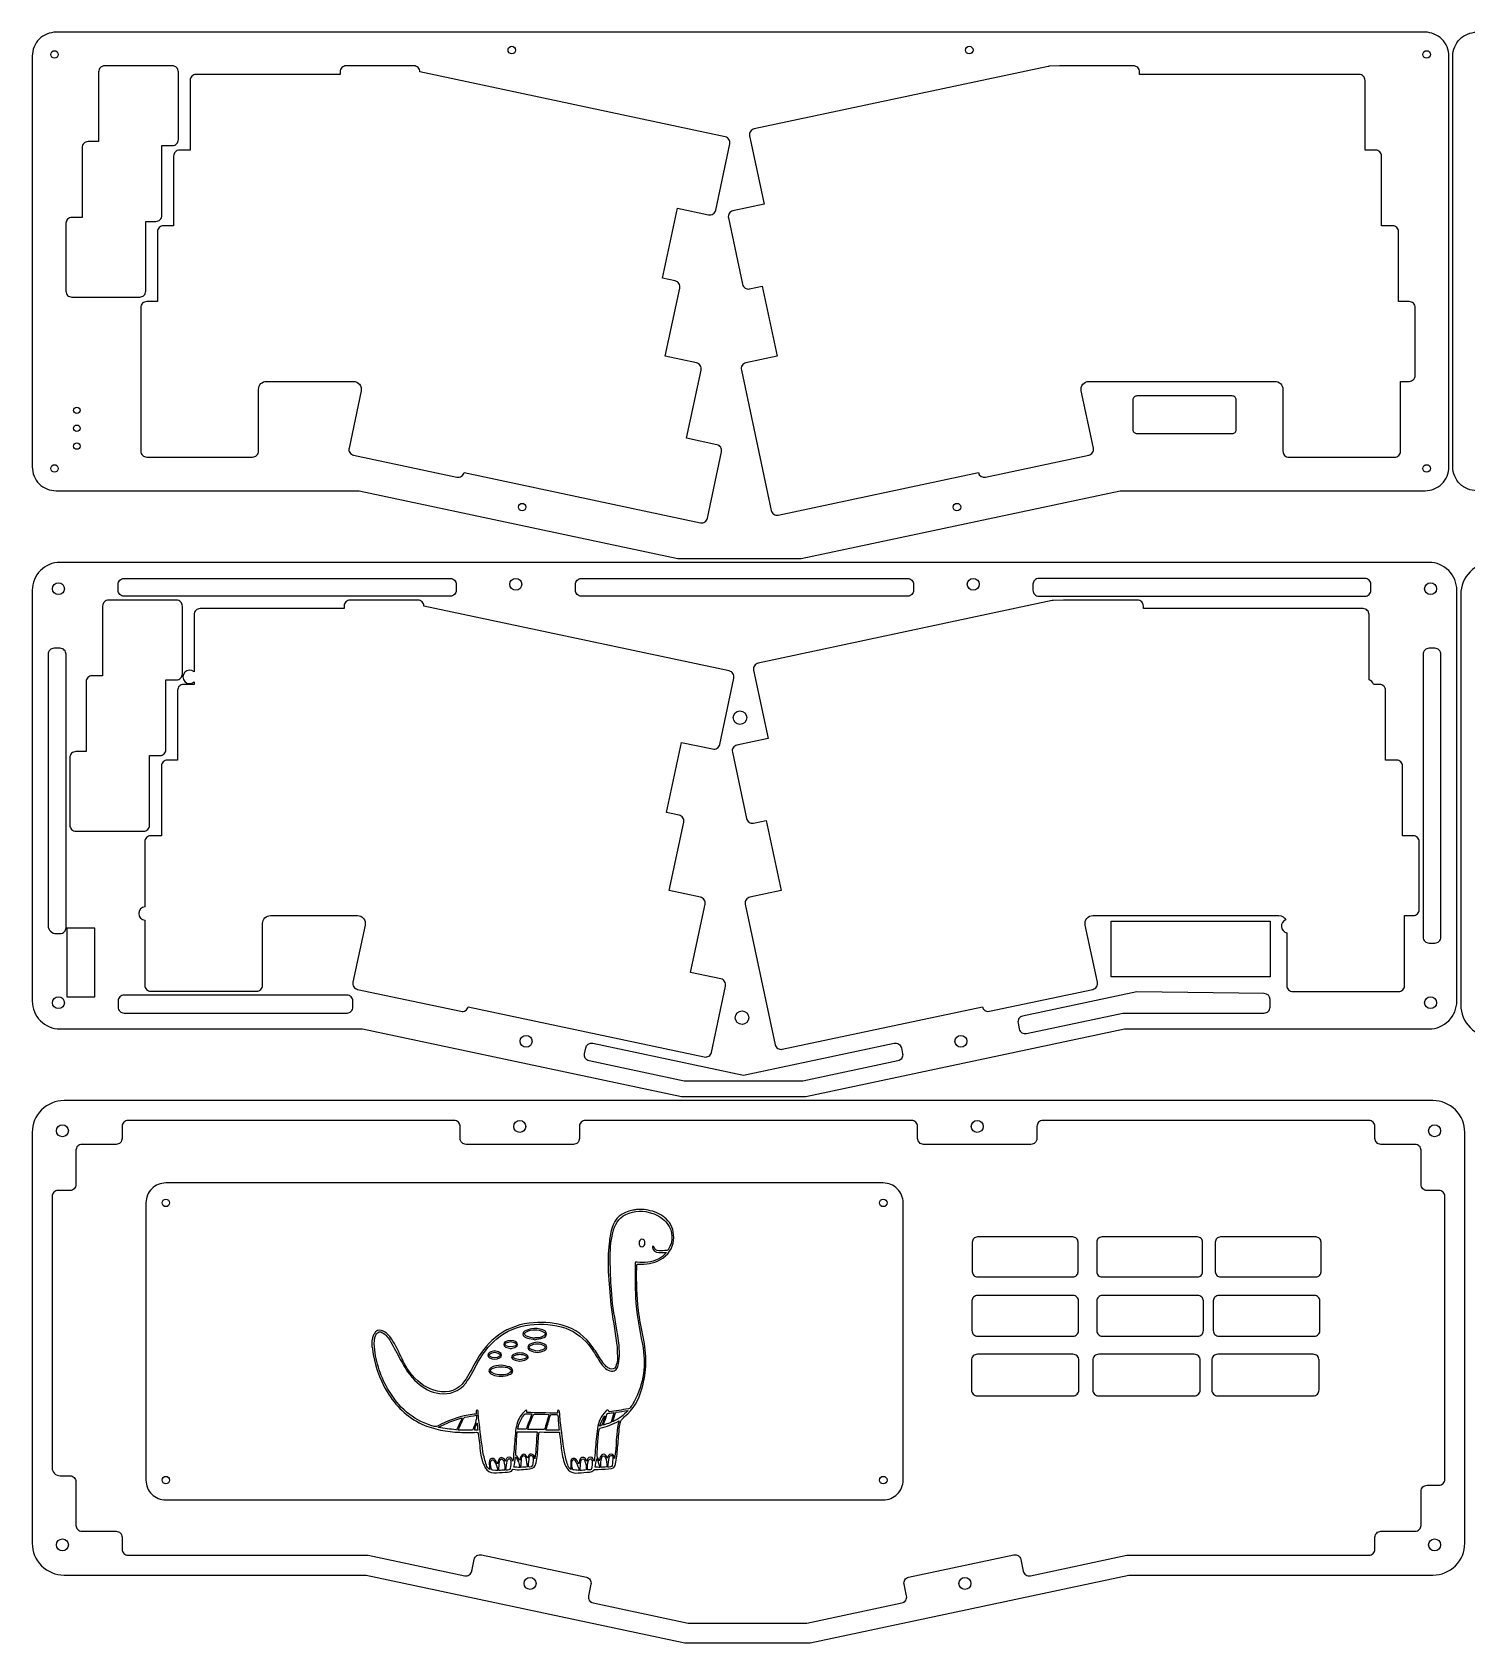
# Model space of a CAD drawing. Extents: x -1 to 854, y 166 to 576.
# Drawn here: x -1 to 359.7, y 170.5 to 575.6 of the extents above; entities that cross this region are included whole.
import ezdxf

# ---------------------------------------------------------------- set-up
doc = ezdxf.new("R2010")
doc.units = 0
doc.header["$MEASUREMENT"] = 0
doc.layers.get('0').update_dxf_attribs({"linetype": 'CONTINUOUS'})
doc.layers.add('Layer 1', color=7, linetype='CONTINUOUS')

msp = doc.modelspace()

# ---------------------------------------------------------------- linework, layer by layer
at = {"linetype": 'Continuous'}
for points in [[(5, 575.61, 0.414214), (-1, 569.61), (-1, 565.11), (-1, 470.77), (-1, 466.27, 0.414214), (5, 460.27), (9.5, 460.27), (81.19, 460.27), (161.34, 443.23), (176.87, 443.23), (192.4, 443.23), (272.55, 460.27), (344.74, 460.27), (349.24, 460.27, 0.414214), (355.24, 466.27), (355.24, 470.77), (355.24, 569.61, 0.414214), (349.24, 575.61), (182.22, 575.61), (171.52, 575.61), (9.5, 575.61)], [(31.6, 529.53), (31.6, 547.08), (34.26, 547.08, 0.414214), (35.76, 548.58), (35.76, 565.64, 0.414214), (34.26, 567.14), (17.2, 567.14, 0.414214), (15.7, 565.64), (15.7, 548.09), (13.04, 548.09, 0.414214), (11.54, 546.59), (11.54, 529.04), (8.97, 529.04, 0.414214), (7.47, 527.54), (7.47, 510.48, 0.414214), (8.97, 508.98), (26.03, 508.98, 0.414214), (27.53, 510.48), (27.53, 528.03), (30.1, 528.03, 0.414214)], [(173.27, 549.31), (96.47, 565.63), (96.47, 565.64, 0.414214), (94.97, 567.14), (77.91, 567.14, 0.414214), (76.41, 565.64), (76.41, 565), (40.22, 565, 0.414214), (38.72, 563.5), (38.72, 545.95), (36.06, 545.95, 0.414214), (34.56, 544.45), (34.56, 526.9), (31.99, 526.9, 0.414214), (30.49, 525.4), (30.49, 507.85), (27.82, 507.85, 0.414214), (26.32, 506.35), (26.32, 470.24, 0.414214), (27.82, 468.74), (54.42, 468.74, 0.414214), (55.92, 470.24), (55.92, 485.79, -0.414214), (57.92, 487.79), (79.76, 487.79, -0.476976), (81.71, 485.37), (78.66, 471, 0.414214), (79.82, 469.22), (105.81, 463.7, 0.414214), (107.59, 464.85), (107.59, 464.85), (167.01, 452.22, 0.414214), (168.79, 453.38), (172.33, 470.07, 0.414214), (171.18, 471.85), (163.55, 473.47), (167.19, 490.64, 0.414214), (166.04, 492.42), (158.2, 494.08), (161.84, 511.25, 0.414214), (160.69, 513.03), (157.5, 513.71), (161.25, 531.35), (169.1, 529.68, 0.414214), (170.88, 530.84), (174.42, 547.53, 0.414214)], [(264.69, 469.22, 0.414214), (265.85, 471), (262.8, 485.37, -0.476976), (264.75, 487.79), (311.5, 487.79, -0.414214), (313.5, 485.79), (313.5, 470.19, 0.414214), (315, 468.69), (341.6, 468.69, 0.414214), (343.1, 470.19), (343.1, 487.79), (345.27, 487.79, 0.414214), (346.77, 489.29), (346.77, 506.35, 0.414214), (345.27, 507.85), (342.59, 507.85), (342.59, 525.4, 0.414214), (341.09, 526.9), (338.33, 526.9), (338.33, 544.45, 0.414214), (336.83, 545.95), (334.16, 545.95), (334.16, 563.5, 0.414214), (332.66, 565), (277.43, 565), (277.43, 565.64, 0.414214), (275.93, 567.14), (257.4, 567.14, 0.010008), (257.34, 567.14), (254.75, 567.03, 0.042377), (254.5, 567), (180.56, 551.29, 0.414214), (179.41, 549.51), (183.06, 532.33), (175.21, 530.67, 0.414214), (174.06, 528.89), (177.6, 512.2, 0.414214), (179.38, 511.04), (182.57, 511.72), (186.32, 494.08), (178.47, 492.41, 0.414214), (177.32, 490.64), (184.83, 455.31, 0.414214), (186.6, 454.15), (236.92, 464.85, 0.413431), (238.7, 463.7)], [(6, 442.23, 0.414214), (-1, 435.23), (-1, 430.73), (-1, 336.39), (-1, 331.89, 0.414214), (6, 324.89), (10.5, 324.89), (82.09, 324.89), (162.24, 307.86), (177.87, 307.86), (193.5, 307.86), (273.65, 324.89), (345.74, 324.89), (350.24, 324.89, 0.414214), (357.24, 331.89), (357.24, 336.39), (357.24, 435.23, 0.414214), (350.24, 442.23), (183.22, 442.23), (172.52, 442.23), (10.5, 442.23)], [(105.6, 435.23, -0.414214), (104.1, 433.73), (22.1, 433.73, -0.414214), (20.6, 435.23), (20.6, 436.73, -0.414214), (22.1, 438.23), (104.1, 438.23, -0.414214), (105.6, 436.73)], [(220.64, 435.23, -0.414214), (219.14, 433.73), (137.1, 433.73, -0.414214), (135.6, 435.23), (135.6, 436.73, -0.414214), (137.1, 438.23), (219.14, 438.23, -0.414214), (220.64, 436.73)], [(335.64, 436.73, 0.414214), (334.14, 438.23), (252.14, 438.23, 0.414214), (250.64, 436.73), (250.64, 435.23, 0.414214), (252.14, 433.73), (334.14, 433.73, 0.414214), (335.64, 435.23)], [(32.6, 395.15), (32.6, 412.7), (35.26, 412.7, 0.414214), (36.76, 414.2), (36.76, 431.26, 0.414214), (35.26, 432.76), (18.2, 432.76, 0.414214), (16.7, 431.26), (16.7, 413.71), (14.04, 413.71, 0.414214), (12.54, 412.21), (12.54, 394.66), (9.97, 394.66, 0.414214), (8.47, 393.16), (8.47, 376.1, 0.414214), (9.97, 374.6), (27.03, 374.6, 0.414214), (28.53, 376.1), (28.53, 393.65), (31.1, 393.65, 0.414214)], [(4.5, 420.63, 0.414214), (3, 419.13), (3, 350.86, 0.414214), (5, 348.86), (6, 348.86, 0.414214), (7.5, 350.36), (7.5, 419.13, 0.414214), (6, 420.63)], [(351.74, 346.49, 0.414214), (353.24, 347.99), (353.24, 419.13, 0.414214), (351.74, 420.63), (350.24, 420.63, 0.414214), (348.74, 419.13), (348.74, 347.99, 0.414214), (350.24, 346.49)], [(137.88, 318.66), (138.19, 320.12, -0.414214), (139.97, 321.28), (177.87, 313.22), (215.77, 321.28, -0.414214), (217.55, 320.12), (217.86, 318.66, -0.414214), (216.71, 316.88), (192.77, 311.79), (162.97, 311.79), (139.03, 316.88, -0.414214)], [(7, 306.86, 0.414214), (-1, 298.86), (-1, 294.36), (-1, 200.02), (-1, 195.52, 0.414214), (7, 187.52), (11.5, 187.52), (82.98, 187.52), (163.13, 170.48), (178.87, 170.48), (194.61, 170.48), (274.76, 187.52), (346.74, 187.52), (351.24, 187.52, 0.414214), (359.24, 195.52), (359.24, 298.86, 0.414214), (351.24, 306.86), (184.22, 306.86), (173.52, 306.86), (11.5, 306.86)], [(11.5, 198.52), (16.97, 198.52), (20.1, 198.52, -0.414214), (21.6, 197.02), (21.6, 194.02, 0.414214), (23.1, 192.52), (83.51, 192.52), (107.75, 187.36, 0.414214), (109.53, 188.52), (110.16, 191.45, -0.414214), (111.94, 192.61), (138.35, 186.99, -0.414214), (139.5, 185.22), (138.88, 182.28, 0.414214), (140.03, 180.5), (163.97, 175.41), (193.77, 175.41), (217.71, 180.5, 0.414214), (218.86, 182.28), (218.24, 185.22, -0.414214), (219.39, 186.99), (245.8, 192.61, -0.414214), (247.58, 191.45), (248.21, 188.52, 0.414214), (249.99, 187.36), (274.23, 192.52), (335.14, 192.52, 0.414214), (336.64, 194.02), (336.64, 197.02, -0.414214), (338.14, 198.52), (346.74, 198.52, 0.414214), (348.24, 200.02), (348.24, 208.61, -0.414214), (349.74, 210.11), (352.74, 210.11, 0.414214), (354.24, 211.61), (354.24, 282.76, 0.414214), (352.74, 284.26), (349.74, 284.26, -0.414214), (348.24, 285.76), (348.24, 294.36, 0.414214), (346.74, 295.86), (338.14, 295.86, -0.414214), (336.64, 297.36), (336.64, 300.36, 0.414214), (335.14, 301.86), (253.14, 301.86, 0.414214), (251.64, 300.36), (251.64, 297.36, -0.414214), (250.14, 295.86), (223.14, 295.86, -0.414214), (221.64, 297.36), (221.64, 300.36, 0.414214), (220.14, 301.86), (138.1, 301.86, 0.414214), (136.6, 300.36), (136.6, 297.36, -0.414214), (135.1, 295.86), (108.1, 295.86, -0.414214), (106.6, 297.36), (106.6, 300.36, 0.414214), (105.1, 301.86), (23.1, 301.86, 0.414214), (21.6, 300.36), (21.6, 297.36, -0.414214), (20.1, 295.86), (11.5, 295.86, 0.414214), (10, 294.36), (10, 285.76, -0.414214), (8.5, 284.26), (5.5, 284.26, 0.414214), (4, 282.76), (4, 214.49, 0.414214), (6, 212.49), (8.5, 212.49, -0.414214), (10, 210.99), (10, 210.11), (10, 200.02, 0.414214)], [(32.6, 206.4), (213, 206.4, 0.414214), (218, 211.4), (218, 281.14, 0.414214), (213, 286.14), (32.6, 286.14, 0.414214), (27.6, 281.14), (27.6, 211.4, 0.414214)]]:
    msp.add_lwpolyline(points, format="xyb", close=True, dxfattribs=at)
for points in [[(362.24, 460.27, -0.414214), (356.24, 466.27), (356.24, 470.77), (356.24, 565.11), (356.24, 569.61, -0.414214), (362.24, 575.61)], [(519.26, 442.23), (370.74, 442.23), (366.24, 442.23, 0.414214), (358.24, 434.23), (358.24, 429.73), (358.24, 335.39), (358.24, 330.89, 0.414214), (366.24, 322.89), (370.74, 322.89), (442.22, 322.89), (522.37, 305.86), (538.11, 305.86), (553.84, 305.86), (633.99, 322.89), (705.98, 322.89), (710.48, 322.89, 0.414214), (718.48, 330.89), (718.48, 335.39), (718.48, 434.23, 0.414214), (710.48, 442.23), (556.96, 442.23)], [(27.32, 352.22), (27.32, 335.86, 0.414214), (28.82, 334.36), (55.42, 334.36, 0.414214), (56.92, 335.86), (56.92, 351.41, -0.414214), (58.92, 353.41), (80.76, 353.41, -0.476976), (82.71, 351), (79.66, 336.62, 0.414214), (80.82, 334.85), (106.81, 329.32, 0.414214), (108.59, 330.47), (108.59, 330.48), (168.01, 317.85, 0.414214), (169.79, 319), (173.33, 335.69, 0.414214), (172.18, 337.47), (164.55, 339.09), (168.19, 356.26, 0.414214), (167.04, 358.04), (159.2, 359.71), (162.84, 376.87, 0.414214), (161.69, 378.65), (158.5, 379.33), (162.25, 396.98), (170.1, 395.31, 0.414214), (171.88, 396.46), (175.42, 413.15, 0.414214), (174.27, 414.93), (97.47, 431.25), (97.47, 431.26, 0.414214), (95.97, 432.76), (78.91, 432.76, 0.414214), (77.41, 431.26), (77.41, 430.62), (41.22, 430.62, 0.414214), (39.72, 429.12), (39.72, 414.72)], [(335.16, 412.69), (335.16, 429.12, 0.414214), (333.66, 430.62), (278.43, 430.62), (278.43, 431.26, 0.414214), (276.93, 432.76), (258.4, 432.76, 0.010008), (258.34, 432.76), (255.75, 432.66, 0.042377), (255.5, 432.63), (181.56, 416.91, 0.414214), (180.41, 415.13), (184.06, 397.96), (176.21, 396.29, 0.414214), (175.06, 394.51), (178.6, 377.82, 0.414214), (180.38, 376.67), (183.57, 377.35), (187.32, 359.71), (179.47, 358.04, 0.414214), (178.32, 356.26), (185.83, 320.93, 0.414214), (187.6, 319.78), (237.92, 330.47, 0.413431), (239.7, 329.32), (265.69, 334.85, 0.414214), (266.85, 336.62), (263.8, 351, -0.476976), (265.75, 353.41), (312.5, 353.41, -0.277365), (314.26, 352.35, -0.277365)], [(39.72, 412.18), (39.72, 411.57), (37.06, 411.57, 0.414214), (35.56, 410.07), (35.56, 392.52), (32.99, 392.52, 0.414214), (31.49, 391.02), (31.49, 373.47), (28.82, 373.47, 0.414214), (27.32, 371.97), (27.32, 355.61)], [(314.5, 349.07), (314.5, 335.81, 0.414214), (316, 334.31), (342.6, 334.31, 0.414214), (344.1, 335.81), (344.1, 353.41), (346.27, 353.41, 0.414214), (347.77, 354.91), (347.77, 371.97, 0.414214), (346.27, 373.47), (343.59, 373.47), (343.59, 391.02, 0.414214), (342.09, 392.52), (339.33, 392.52), (339.33, 410.07, 0.414214), (337.83, 411.57), (336.28, 411.57)], [(79.66, 331.89, 0.414214), (78.16, 333.39), (22.1, 333.39, 0.414214), (20.6, 331.89), (20.6, 330.39, 0.414214), (22.1, 328.89), (78.16, 328.89, 0.414214), (79.66, 330.39), (79.66, 331.89)], [(310.28, 332.29, 0.410067), (308.8, 333.79), (276.78, 334.25), (248.05, 328.14, 0.414214), (246.9, 326.36), (247.21, 324.89, 0.414214), (248.99, 323.74), (273.23, 328.89), (308.78, 328.89, 0.414214), (310.28, 330.39), (310.28, 332.29)]]:
    msp.add_lwpolyline(points, format="xyb", dxfattribs=at)
for points in [[(300.78, 474.66, 0.414214), (301.78, 475.66), (301.78, 483.12, 0.414214), (300.78, 484.12), (276.78, 484.12, 0.414214), (275.78, 483.12), (275.78, 475.66, 0.414214), (276.78, 474.66)], [(260.7, 262.5, 0.414214), (262, 263.8), (262, 271.26, 0.414214), (260.7, 272.56), (236.7, 272.56, 0.414214), (235.4, 271.26), (235.4, 263.8, 0.414214), (236.7, 262.5)], [(292, 262.5, 0.414214), (293.3, 263.8), (293.3, 271.26, 0.414214), (292, 272.56), (268, 272.56, 0.414214), (266.7, 271.26), (266.7, 263.8, 0.414214), (268, 262.5)], [(321.8, 262.5, 0.414214), (323.1, 263.8), (323.1, 271.26, 0.414214), (321.8, 272.56), (297.8, 272.56, 0.414214), (296.5, 271.26), (296.5, 263.8, 0.414214), (297.8, 262.5)], [(260.7, 247.6, 0.414214), (262.1, 249), (262.1, 256.46, 0.414214), (260.7, 257.86), (236.7, 257.86, 0.414214), (235.3, 256.46), (235.3, 249, 0.414214), (236.7, 247.6)], [(292.1, 247.6, 0.414214), (293.5, 249), (293.5, 256.46, 0.414214), (292.1, 257.86), (268.1, 257.86, 0.414214), (266.7, 256.46), (266.7, 249, 0.414214), (268.1, 247.6)], [(321.4, 247.6, 0.414214), (322.8, 249), (322.8, 256.46, 0.414214), (321.4, 257.86), (297.4, 257.86, 0.414214), (296, 256.46), (296, 249, 0.414214), (297.4, 247.6)], [(260.7, 232.6, 0.414214), (262.2, 234.1), (262.2, 241.56, 0.414214), (260.7, 243.06), (236.7, 243.06, 0.414214), (235.2, 241.56), (235.2, 234.1, 0.414214), (236.7, 232.6)], [(291.2, 232.6, 0.414214), (292.7, 234.1), (292.7, 241.56, 0.414214), (291.2, 243.06), (267.2, 243.06, 0.414214), (265.7, 241.56), (265.7, 234.1, 0.414214), (267.2, 232.6)], [(321.1, 232.6, 0.414214), (322.6, 234.1), (322.6, 241.56, 0.414214), (321.1, 243.06), (297.1, 243.06, 0.414214), (295.6, 241.56), (295.6, 234.1, 0.414214), (297.1, 232.6)]]:
    msp.add_lwpolyline(points, format="xyb", close=True)
for points in [[(14.72, 334.95), (14.72, 350.26), (11.22, 350.26), (7.72, 350.26), (7.72, 334.95), (7.72, 332.95), (11.22, 332.95), (14.72, 332.95)], [(310.28, 338.02), (270.28, 338.02), (270.28, 352.02), (310.28, 352.02)]]:
    msp.add_lwpolyline(points, close=True, dxfattribs=at)
for centre, radius in [((119.6, 571.11), 0.95), ((234.64, 571.11), 0.95), ((4.6, 570.01), 0.95), ((349.64, 570.01), 0.95), ((10.22, 480.49), 0.8), ((10.22, 475.99), 0.8), ((10.22, 471.49), 0.8), ((4.6, 465.87), 0.95), ((349.64, 465.87), 0.95), ((122.2, 456.15), 0.95), ((231.54, 456.15), 0.95), ((120.6, 436.73), 1.5), ((235.64, 436.73), 1.5), ((5.6, 435.63), 1.5), ((350.64, 435.63), 1.5), ((176.97, 403.19), 1.7), ((5.6, 331.49), 1.5), ((350.64, 331.49), 1.5), ((177.49, 327.72), 1.7), ((123.2, 321.78), 1.5), ((232.54, 321.78), 1.5), ((6.6, 299.26), 1.5), ((121.6, 300.36), 1.5), ((236.64, 300.36), 1.5), ((351.64, 299.26), 1.5), ((32.6, 281.14), 0.95), ((213, 281.14), 0.95), ((32.6, 211.4), 0.95), ((213, 211.4), 0.95), ((6.6, 195.11), 1.5), ((351.64, 195.11), 1.5), ((124.2, 185.4), 1.5), ((233.54, 185.4), 1.5)]:
    msp.add_circle(centre, radius, dxfattribs=at)
for centre, start, end in [((38.59, 413.45), 48.1698, 311.8302), ((334.65, 411.07), 17.2828, 72.7146), ((27.47, 353.92), 95.1886, 264.8114), ((314.81, 350.74), 108.8655, 259.2968)]:
    msp.add_arc(centre, 1.7, start, end, dxfattribs=at)
for points, knots in [([(152.84, 279.46), (153.54, 279.32), (154.25, 279.22), (154.94, 279.03), (156.46, 278.61), (157.79, 277.86), (158.86, 276.66), (160.98, 274.27), (161.18, 269.06), (156.86, 266.8), (155.15, 265.91), (153.33, 265.59), (151.43, 265.74), (151.33, 265.74), (151.23, 265.74), (151.08, 265.75), (151.06, 265.42), (151.02, 265.09), (151.01, 264.76), (150.95, 261.22), (151.02, 257.68), (151.44, 254.17), (151.72, 251.9), (152.19, 249.66), (152.64, 247.41), (153.52, 243.04), (153.59, 238.69), (152.32, 234.38), (151.52, 231.64), (150.22, 229.17), (147.94, 227.37), (147.08, 226.68), (146.8, 225.82), (146.69, 224.87), (146.49, 223.25), (146.4, 221.62), (146.25, 220), (146.12, 218.64), (146.04, 217.27), (145.79, 215.93), (145.51, 214.44), (145.17, 214.29), (143.89, 214.2), (142.75, 214.13), (141.62, 214.12), (140.48, 214.07), (140.38, 214.07), (140.26, 214.02), (140.21, 213.94), (139.94, 213.57), (139.55, 213.47), (139.14, 213.44), (138.19, 213.34), (137.24, 213.25), (136.28, 213.19), (134.6, 213.08), (133.68, 213.68), (132.97, 215.35), (132.42, 216.64), (132.21, 218.02), (132.05, 219.4), (131.88, 220.75), (131.73, 222.1), (131.56, 223.49), (131.15, 223.49), (130.77, 223.49), (130.4, 223.49), (129.2, 223.49), (128, 223.48), (126.81, 223.51), (126.47, 223.52), (126.38, 223.41), (126.36, 223.08), (126.27, 221.3), (126.17, 219.51), (126.03, 217.73), (125.97, 217.06), (125.84, 216.4), (125.7, 215.74), (125.46, 214.66), (125.16, 214.37), (124.09, 214.25), (122.71, 214.1), (121.32, 213.84), (119.89, 214.17), (119.49, 213.3), (118.65, 213.44), (117.92, 213.37), (116.97, 213.28), (116.01, 213.27), (115.06, 213.26), (114.1, 213.24), (113.42, 213.72), (112.93, 214.53), (112.25, 215.66), (111.94, 216.91), (111.76, 218.19), (111.53, 219.83), (111.34, 221.48), (111.16, 223.13), (111.13, 223.46), (110.93, 223.42), (110.72, 223.42), (109.33, 223.41), (107.93, 223.37), (106.54, 223.43), (103.24, 223.57), (100.02, 224.08), (97, 225.5), (93.21, 227.27), (90.39, 230.08), (88.24, 233.62), (86.22, 236.94), (85.1, 240.57), (84.53, 244.39), (84.49, 244.61), (84.46, 244.83), (84.43, 245.04), (84.43, 245.5), (84.43, 245.95), (84.43, 246.4), (84.48, 246.66), (84.52, 246.92), (84.6, 247.17), (84.7, 247.5), (84.8, 247.85), (84.96, 248.15), (85.41, 249), (86.16, 249.28), (87.06, 248.95), (87.83, 248.68), (88.4, 248.14), (88.9, 247.51), (90.08, 246.01), (90.87, 244.28), (91.69, 242.56), (92.49, 240.87), (93.31, 239.19), (94.57, 237.77), (96.31, 235.83), (98.32, 234.29), (100.93, 233.77), (103.71, 233.22), (106.1, 233.97), (107.74, 236.37), (108.73, 237.81), (109.52, 239.37), (110.38, 240.89), (111.72, 243.25), (113.24, 245.48), (115.38, 247.21), (117.9, 249.26), (120.78, 250.46), (124, 250.88), (126.79, 251.25), (129.56, 251.08), (132.29, 250.36), (135.61, 249.48), (138.14, 247.49), (140.07, 244.69), (140.81, 243.62), (141.48, 242.49), (142.21, 241.4), (142.55, 240.89), (142.93, 240.4), (143.36, 239.95), (143.59, 239.71), (143.93, 239.54), (144.25, 239.42), (144.89, 239.16), (145.45, 239.35), (145.72, 239.99), (145.94, 240.49), (146.14, 241.06), (146.14, 241.6), (146.14, 243.03), (146.13, 244.48), (145.94, 245.89), (145.52, 249.11), (144.9, 252.31), (144.52, 255.53), (144.18, 258.29), (144.04, 261.08), (143.86, 263.86), (143.71, 266.23), (143.81, 268.59), (144.07, 270.95), (144.21, 272.2), (144.41, 273.46), (144.74, 274.67), (145.45, 277.35), (147.32, 278.8), (150, 279.28), (150.33, 279.35), (150.65, 279.4), (150.98, 279.46), (151.6, 279.46), (152.22, 279.46), (152.84, 279.46)], [0, 0, 0, 0, 1, 1, 1, 2, 2, 2, 3, 3, 3, 4, 4, 4, 5, 5, 5, 6, 6, 6, 7, 7, 7, 8, 8, 8, 9, 9, 9, 10, 10, 10, 11, 11, 11, 12, 12, 12, 13, 13, 13, 14, 14, 14, 15, 15, 15, 16, 16, 16, 17, 17, 17, 18, 18, 18, 19, 19, 19, 20, 20, 20, 21, 21, 21, 22, 22, 22, 23, 23, 23, 24, 24, 24, 25, 25, 25, 26, 26, 26, 27, 27, 27, 28, 28, 28, 29, 29, 29, 30, 30, 30, 31, 31, 31, 32, 32, 32, 33, 33, 33, 34, 34, 34, 35, 35, 35, 36, 36, 36, 37, 37, 37, 38, 38, 38, 39, 39, 39, 40, 40, 40, 41, 41, 41, 42, 42, 42, 43, 43, 43, 44, 44, 44, 45, 45, 45, 46, 46, 46, 47, 47, 47, 48, 48, 48, 49, 49, 49, 50, 50, 50, 51, 51, 51, 52, 52, 52, 53, 53, 53, 54, 54, 54, 55, 55, 55, 56, 56, 56, 57, 57, 57, 58, 58, 58, 59, 59, 59, 60, 60, 60, 61, 61, 61, 62, 62, 62, 63, 63, 63, 64, 64, 64, 65, 65, 65, 66, 66, 66, 66]), ([(158.49, 268.68), (157.79, 268.68), (157.18, 268.67), (156.56, 268.68), (155.77, 268.69), (155.1, 269.19), (154.97, 269.87), (154.95, 269.99), (155.03, 270.13), (155.07, 270.27), (155.17, 270.18), (155.32, 270.1), (155.36, 269.99), (155.59, 269.39), (155.94, 269.11), (156.59, 269.1), (157.25, 269.1), (157.92, 269.11), (158.58, 269.14), (158.71, 269.15), (158.88, 269.24), (158.94, 269.34), (160.16, 271.35), (160.25, 274.03), (158.7, 275.95), (157.73, 277.15), (156.47, 277.97), (155.02, 278.48), (152.76, 279.29), (150.49, 279.31), (148.3, 278.23), (146.4, 277.29), (145.46, 275.61), (144.98, 273.63), (144.43, 271.36), (144.34, 269.03), (144.35, 266.71), (144.36, 264.23), (144.49, 261.76), (144.63, 259.28), (144.81, 256.19), (145.32, 253.13), (145.86, 250.09), (146.29, 247.62), (146.74, 245.15), (146.66, 242.63), (146.63, 241.75), (146.51, 240.86), (146.25, 240.02), (145.87, 238.78), (144.99, 238.48), (143.83, 239.06), (142.89, 239.52), (142.29, 240.31), (141.74, 241.16), (141, 242.33), (140.31, 243.55), (139.49, 244.68), (137.86, 246.92), (135.82, 248.68), (133.15, 249.58), (130.21, 250.58), (127.19, 250.86), (124.11, 250.47), (121.02, 250.08), (118.25, 248.95), (115.84, 246.96), (113.66, 245.15), (112.04, 242.9), (110.72, 240.42), (109.88, 238.84), (109.12, 237.22), (108, 235.81), (106.29, 233.67), (104.05, 232.85), (101.38, 233.19), (99.21, 233.47), (97.4, 234.51), (95.78, 235.94), (93.94, 237.56), (92.7, 239.61), (91.56, 241.75), (90.76, 243.25), (89.97, 244.76), (89.13, 246.24), (88.62, 247.11), (88, 247.93), (87.12, 248.48), (86.46, 248.9), (85.91, 248.76), (85.52, 248.08), (85.38, 247.82), (85.27, 247.54), (85.19, 247.26), (84.9, 246.24), (84.98, 245.19), (85.12, 244.16), (85.64, 240.2), (86.97, 236.53), (89.14, 233.16), (91.77, 229.06), (95.33, 226.18), (100.09, 224.9), (100.33, 224.83), (100.66, 224.88), (100.88, 224.99), (103.35, 226.24), (105.89, 227.27), (108.64, 227.74), (109.3, 227.86), (109.97, 227.93), (110.63, 228.02), (110.63, 228.29), (110.61, 228.52), (110.63, 228.76), (110.64, 228.85), (110.72, 229.01), (110.77, 229.01), (110.87, 229.01), (111.01, 228.96), (111.07, 228.88), (111.13, 228.8), (111.13, 228.66), (111.14, 228.55), (111.19, 227.84), (111.22, 227.12), (111.31, 226.41), (111.64, 223.78), (111.95, 221.14), (112.35, 218.52), (112.52, 217.39), (112.88, 216.29), (113.2, 215.19), (113.33, 214.74), (113.6, 214.34), (114.1, 214.08), (114.05, 214.3), (114, 214.46), (113.99, 214.62), (113.97, 215.15), (113.89, 215.7), (113.97, 216.21), (114.09, 216.93), (114.8, 217.11), (115.3, 216.58), (115.5, 216.39), (115.63, 216.13), (115.78, 215.89), (115.86, 215.77), (115.91, 215.64), (115.99, 215.5), (116.1, 215.9), (116.15, 216.28), (116.32, 216.59), (116.45, 216.81), (116.75, 217.08), (116.97, 217.08), (117.22, 217.09), (117.5, 216.84), (117.72, 216.65), (117.85, 216.55), (117.89, 216.34), (117.98, 216.14), (118.21, 216.6), (118.29, 217.16), (118.93, 217.16), (119.59, 217.16), (119.64, 216.58), (119.83, 216.13), (119.95, 216.94), (120.05, 217.72), (120.12, 218.5), (120.27, 220.28), (120.35, 222.06), (120.56, 223.83), (120.73, 225.28), (121.17, 226.66), (122.05, 227.86), (122.33, 228.24), (122.67, 228.58), (123.01, 228.92), (123.08, 228.99), (123.28, 228.94), (123.41, 228.94), (123.41, 228.82), (123.41, 228.69), (123.4, 228.57), (123.39, 228.52), (123.35, 228.48), (123.3, 228.4), (125.93, 228.34), (128.51, 228.28), (131.12, 228.22), (131.11, 228.43), (131.07, 228.59), (131.09, 228.74), (131.11, 228.84), (131.19, 228.94), (131.24, 229.04), (131.35, 228.97), (131.47, 228.91), (131.54, 228.82), (131.6, 228.76), (131.59, 228.64), (131.6, 228.54), (131.66, 227.78), (131.68, 227.02), (131.78, 226.27), (132.11, 223.66), (132.42, 221.06), (132.82, 218.46), (132.99, 217.36), (133.34, 216.29), (133.65, 215.21), (133.78, 214.76), (134.05, 214.35), (134.55, 214.06), (134.51, 214.27), (134.46, 214.42), (134.46, 214.56), (134.44, 215.12), (134.35, 215.69), (134.44, 216.23), (134.54, 216.92), (135.25, 217.1), (135.75, 216.6), (135.92, 216.43), (136.05, 216.2), (136.18, 215.99), (136.28, 215.84), (136.35, 215.68), (136.45, 215.48), (136.55, 215.86), (136.61, 216.19), (136.72, 216.5), (136.84, 216.83), (137.06, 217.1), (137.45, 217.11), (137.83, 217.13), (138.07, 216.9), (138.23, 216.57), (138.3, 216.44), (138.36, 216.31), (138.44, 216.13), (138.65, 216.6), (138.74, 217.16), (139.39, 217.16), (140.02, 217.15), (140.1, 216.61), (140.3, 216.17), (140.43, 217.12), (140.5, 218.06), (140.59, 219), (140.75, 220.79), (140.86, 222.58), (141.12, 224.36), (141.36, 226.01), (142.01, 227.52), (143.24, 228.72), (143.7, 229.16), (143.8, 229.15), (144.07, 228.55), (145.68, 228.8), (147.3, 229.05), (148.92, 229.32), (149.09, 229.35), (149.29, 229.48), (149.39, 229.62), (149.74, 230.11), (150.09, 230.61), (150.38, 231.14), (152.88, 235.69), (153.42, 240.56), (152.45, 245.58), (151.69, 249.51), (150.84, 253.41), (150.71, 257.42), (150.62, 260.21), (150.61, 262.99), (150.58, 265.78), (150.57, 266.24), (150.66, 266.26), (151.12, 266.22), (152.93, 266.06), (154.72, 266.17), (156.4, 266.96), (157.21, 267.34), (157.9, 267.88), (158.49, 268.68)], [0, 0, 0, 0, 1, 1, 1, 2, 2, 2, 3, 3, 3, 4, 4, 4, 5, 5, 5, 6, 6, 6, 7, 7, 7, 8, 8, 8, 9, 9, 9, 10, 10, 10, 11, 11, 11, 12, 12, 12, 13, 13, 13, 14, 14, 14, 15, 15, 15, 16, 16, 16, 17, 17, 17, 18, 18, 18, 19, 19, 19, 20, 20, 20, 21, 21, 21, 22, 22, 22, 23, 23, 23, 24, 24, 24, 25, 25, 25, 26, 26, 26, 27, 27, 27, 28, 28, 28, 29, 29, 29, 30, 30, 30, 31, 31, 31, 32, 32, 32, 33, 33, 33, 34, 34, 34, 35, 35, 35, 36, 36, 36, 37, 37, 37, 38, 38, 38, 39, 39, 39, 40, 40, 40, 41, 41, 41, 42, 42, 42, 43, 43, 43, 44, 44, 44, 45, 45, 45, 46, 46, 46, 47, 47, 47, 48, 48, 48, 49, 49, 49, 50, 50, 50, 51, 51, 51, 52, 52, 52, 53, 53, 53, 54, 54, 54, 55, 55, 55, 56, 56, 56, 57, 57, 57, 58, 58, 58, 59, 59, 59, 60, 60, 60, 61, 61, 61, 62, 62, 62, 63, 63, 63, 64, 64, 64, 65, 65, 65, 66, 66, 66, 67, 67, 67, 68, 68, 68, 69, 69, 69, 70, 70, 70, 71, 71, 71, 72, 72, 72, 73, 73, 73, 74, 74, 74, 75, 75, 75, 76, 76, 76, 77, 77, 77, 78, 78, 78, 79, 79, 79, 80, 80, 80, 81, 81, 81, 82, 82, 82, 83, 83, 83, 84, 84, 84, 85, 85, 85, 86, 86, 86, 87, 87, 87, 88, 88, 88, 89, 89, 89, 90, 90, 90, 91, 91, 91, 92, 92, 92, 93, 93, 93, 94, 94, 94, 95, 95, 95, 96, 96, 96, 96]), ([(153.09, 271.06), (153.1, 270.54), (152.76, 270.09), (152.36, 270.08), (151.96, 270.07), (151.61, 270.5), (151.59, 271.03), (151.58, 271.53), (151.93, 272), (152.33, 272.02), (152.72, 272.03), (153.08, 271.58), (153.09, 271.06)], [0, 0, 0, 0, 1, 1, 1, 2, 2, 2, 3, 3, 3, 4, 4, 4, 4]), ([(125.43, 246.72), (124.76, 246.85), (124.13, 246.95), (123.52, 247.09), (123.27, 247.16), (123.03, 247.3), (122.81, 247.45), (122.24, 247.87), (122.22, 248.52), (122.83, 248.87), (123.36, 249.16), (123.97, 249.35), (124.56, 249.46), (125.51, 249.63), (126.47, 249.54), (127.38, 249.19), (127.86, 249), (128.37, 248.76), (128.36, 248.16), (128.36, 247.56), (127.86, 247.29), (127.37, 247.15), (126.73, 246.96), (126.06, 246.86), (125.43, 246.72)], [0, 0, 0, 0, 1, 1, 1, 2, 2, 2, 3, 3, 3, 4, 4, 4, 5, 5, 5, 6, 6, 6, 7, 7, 7, 8, 8, 8, 8]), ([(125.33, 247.04), (125.34, 247.07), (125.35, 247.11), (125.36, 247.15), (126.1, 247.14), (126.83, 247.22), (127.49, 247.59), (127.71, 247.71), (127.97, 247.97), (127.99, 248.18), (128, 248.36), (127.72, 248.64), (127.5, 248.74), (126.1, 249.36), (124.67, 249.37), (123.26, 248.73), (123.05, 248.64), (122.76, 248.35), (122.78, 248.18), (122.8, 247.96), (123.06, 247.67), (123.28, 247.59), (123.95, 247.36), (124.65, 247.21), (125.33, 247.04)], [0, 0, 0, 0, 1, 1, 1, 2, 2, 2, 3, 3, 3, 4, 4, 4, 5, 5, 5, 6, 6, 6, 7, 7, 7, 8, 8, 8, 8]), ([(115.29, 243.93), (115.73, 243.79), (116.16, 243.73), (116.52, 243.54), (117.2, 243.19), (117.2, 242.49), (116.53, 242.14), (115.7, 241.71), (114.84, 241.71), (114.02, 242.15), (113.38, 242.49), (113.36, 243.16), (113.99, 243.5), (114.38, 243.72), (114.85, 243.79), (115.29, 243.93)], [0, 0, 0, 0, 1, 1, 1, 2, 2, 2, 3, 3, 3, 4, 4, 4, 5, 5, 5, 5]), ([(115.27, 243.58), (114.88, 243.45), (114.48, 243.36), (114.13, 243.18), (113.79, 243), (113.82, 242.71), (114.14, 242.49), (114.69, 242.09), (115.87, 242.08), (116.42, 242.48), (116.75, 242.72), (116.77, 243.02), (116.41, 243.2), (116.07, 243.37), (115.68, 243.45), (115.27, 243.58)], [0, 0, 0, 0, 1, 1, 1, 2, 2, 2, 3, 3, 3, 4, 4, 4, 5, 5, 5, 5]), ([(119.33, 244.45), (118.87, 244.6), (118.42, 244.67), (118.03, 244.88), (117.41, 245.2), (117.43, 245.85), (118.01, 246.22), (118.7, 246.67), (120, 246.65), (120.67, 246.19), (121.2, 245.83), (121.21, 245.2), (120.64, 244.9), (120.24, 244.69), (119.78, 244.6), (119.33, 244.45)], [0, 0, 0, 0, 1, 1, 1, 2, 2, 2, 3, 3, 3, 4, 4, 4, 5, 5, 5, 5]), ([(119.33, 246.28), (118.93, 246.15), (118.53, 246.07), (118.17, 245.89), (117.83, 245.72), (117.84, 245.43), (118.16, 245.2), (118.7, 244.79), (119.95, 244.79), (120.49, 245.2), (120.79, 245.44), (120.81, 245.72), (120.46, 245.9), (120.12, 246.07), (119.73, 246.15), (119.33, 246.28)], [0, 0, 0, 0, 1, 1, 1, 2, 2, 2, 3, 3, 3, 4, 4, 4, 5, 5, 5, 5]), ([(121.64, 241.29), (121.07, 241.43), (120.53, 241.52), (120.03, 241.72), (119.81, 241.82), (119.56, 242.15), (119.56, 242.37), (119.55, 242.59), (119.8, 242.92), (120.03, 243.02), (121.09, 243.52), (122.18, 243.52), (123.24, 243.01), (123.46, 242.91), (123.7, 242.59), (123.71, 242.36), (123.72, 242.15), (123.46, 241.83), (123.24, 241.74), (122.73, 241.53), (122.18, 241.43), (121.64, 241.29)], [0, 0, 0, 0, 1, 1, 1, 2, 2, 2, 3, 3, 3, 4, 4, 4, 5, 5, 5, 6, 6, 6, 7, 7, 7, 7]), ([(121.63, 241.63), (122.13, 241.77), (122.64, 241.87), (123.11, 242.06), (123.5, 242.22), (123.5, 242.5), (123.12, 242.69), (122.14, 243.17), (121.14, 243.16), (120.15, 242.71), (119.75, 242.53), (119.74, 242.22), (120.15, 242.05), (120.61, 241.86), (121.11, 241.77), (121.63, 241.63)], [0, 0, 0, 0, 1, 1, 1, 2, 2, 2, 3, 3, 3, 4, 4, 4, 5, 5, 5, 5]), ([(126, 243.46), (125.37, 243.65), (124.75, 243.75), (124.21, 244.01), (123.45, 244.39), (123.44, 245.19), (124.19, 245.59), (125.39, 246.22), (126.63, 246.23), (127.83, 245.58), (128.55, 245.19), (128.55, 244.39), (127.81, 244.02), (127.26, 243.75), (126.62, 243.64), (126, 243.46)], [0, 0, 0, 0, 1, 1, 1, 2, 2, 2, 3, 3, 3, 4, 4, 4, 5, 5, 5, 5]), ([(126.01, 243.8), (126.58, 243.98), (127.16, 244.11), (127.67, 244.36), (128.14, 244.58), (128.11, 244.98), (127.68, 245.27), (126.89, 245.82), (125.15, 245.82), (124.34, 245.28), (123.88, 244.97), (123.86, 244.58), (124.35, 244.34), (124.85, 244.1), (125.42, 243.99), (126.01, 243.8)], [0, 0, 0, 0, 1, 1, 1, 2, 2, 2, 3, 3, 3, 4, 4, 4, 5, 5, 5, 5]), ([(116.9, 240.35), (117.6, 240.19), (118.3, 240.07), (118.98, 239.86), (119.41, 239.72), (119.82, 239.43), (119.83, 238.91), (119.83, 238.38), (119.42, 238.1), (118.97, 237.93), (117.56, 237.39), (116.14, 237.39), (114.73, 237.93), (114.59, 237.98), (114.45, 238.06), (114.32, 238.14), (113.7, 238.58), (113.7, 239.23), (114.33, 239.65), (115.1, 240.17), (115.99, 240.24), (116.9, 240.35)], [0, 0, 0, 0, 1, 1, 1, 2, 2, 2, 3, 3, 3, 4, 4, 4, 5, 5, 5, 6, 6, 6, 7, 7, 7, 7]), ([(116.85, 239.91), (116.08, 239.92), (115.33, 239.83), (114.65, 239.44), (114.04, 239.1), (114.03, 238.64), (114.67, 238.37), (115.21, 238.13), (115.81, 237.98), (116.4, 237.91), (117.3, 237.81), (118.21, 237.9), (119.02, 238.35), (119.65, 238.7), (119.64, 239.11), (119.01, 239.46), (118.34, 239.83), (117.6, 239.92), (116.85, 239.91)], [0, 0, 0, 0, 1, 1, 1, 2, 2, 2, 3, 3, 3, 4, 4, 4, 5, 5, 5, 6, 6, 6, 6]), ([(107.07, 227.05), (104.99, 226.48), (103.03, 225.72), (101.16, 224.72), (101.19, 224.66), (101.2, 224.64), (101.2, 224.63), (102.65, 224.43), (104.09, 224.22), (105.54, 224.03), (105.62, 224.02), (105.76, 224.13), (105.8, 224.22), (106.22, 225.14), (106.63, 226.06), (107.07, 227.05)], [0, 0, 0, 0, 1, 1, 1, 2, 2, 2, 3, 3, 3, 4, 4, 4, 5, 5, 5, 5]), ([(110.81, 227.72), (109.69, 227.54), (108.73, 227.38), (107.76, 227.2), (107.64, 227.18), (107.51, 227.04), (107.45, 226.92), (107.09, 226.19), (106.75, 225.45), (106.41, 224.71), (106.31, 224.49), (106.23, 224.26), (106.1, 223.93), (107.3, 223.93), (108.41, 223.92), (109.52, 223.94), (109.65, 223.95), (109.84, 224.1), (109.89, 224.23), (110.15, 224.94), (110.39, 225.66), (110.59, 226.39), (110.7, 226.77), (110.72, 227.18), (110.81, 227.72)], [0, 0, 0, 0, 1, 1, 1, 2, 2, 2, 3, 3, 3, 4, 4, 4, 5, 5, 5, 6, 6, 6, 7, 7, 7, 8, 8, 8, 8]), ([(123.21, 224.19), (123.68, 225.45), (124.14, 226.72), (124.63, 228.05), (124.05, 228.05), (123.52, 228.06), (122.99, 228.04), (122.89, 228.04), (122.78, 227.92), (122.7, 227.83), (122.01, 227.01), (121.58, 226.06), (121.29, 225.04), (121.22, 224.78), (121.16, 224.51), (121.09, 224.19), (121.83, 224.19), (122.5, 224.19), (123.21, 224.19)], [0, 0, 0, 0, 1, 1, 1, 2, 2, 2, 3, 3, 3, 4, 4, 4, 5, 5, 5, 6, 6, 6, 6]), ([(128.92, 227.87), (128.85, 227.9), (128.82, 227.93), (128.78, 227.93), (127.63, 227.96), (126.47, 228), (125.32, 228.01), (125.19, 228.01), (125, 227.85), (124.94, 227.72), (124.61, 226.92), (124.3, 226.1), (124, 225.29), (123.86, 224.93), (123.75, 224.56), (123.59, 224.09), (125.06, 224.09), (126.43, 224.09), (127.84, 224.09), (128.19, 225.32), (128.56, 226.59), (128.92, 227.87)], [0, 0, 0, 0, 1, 1, 1, 2, 2, 2, 3, 3, 3, 4, 4, 4, 5, 5, 5, 6, 6, 6, 7, 7, 7, 7]), ([(131.48, 224), (131.38, 225.2), (131.27, 226.38), (131.18, 227.55), (131.17, 227.79), (131.09, 227.9), (130.83, 227.89), (130.44, 227.87), (130.04, 227.89), (129.65, 227.9), (129.43, 227.91), (129.3, 227.86), (129.23, 227.61), (128.92, 226.48), (128.58, 225.35), (128.25, 224.22), (128.24, 224.16), (128.25, 224.09), (128.25, 224), (129.33, 224), (130.38, 224), (131.48, 224)], [0, 0, 0, 0, 1, 1, 1, 2, 2, 2, 3, 3, 3, 4, 4, 4, 5, 5, 5, 6, 6, 6, 7, 7, 7, 7]), ([(141.69, 225.09), (141.74, 225.05), (141.79, 225.01), (141.84, 224.97), (141.99, 225.07), (142.22, 225.13), (142.27, 225.26), (142.52, 225.98), (142.73, 226.72), (142.95, 227.45), (142.91, 227.47), (142.86, 227.49), (142.82, 227.51), (142.44, 226.71), (142.07, 225.9), (141.69, 225.09)], [0, 0, 0, 0, 1, 1, 1, 2, 2, 2, 3, 3, 3, 4, 4, 4, 5, 5, 5, 5]), ([(145.28, 228.39), (144.78, 228.33), (144.36, 228.25), (143.94, 228.24), (143.68, 228.22), (143.55, 228.13), (143.47, 227.88), (143.24, 227.11), (143, 226.35), (142.76, 225.58), (142.73, 225.48), (142.72, 225.38), (142.69, 225.22), (143.27, 225.43), (143.79, 225.61), (144.3, 225.8), (144.41, 225.84), (144.54, 225.93), (144.57, 226.03), (144.81, 226.79), (145.03, 227.55), (145.28, 228.39)], [0, 0, 0, 0, 1, 1, 1, 2, 2, 2, 3, 3, 3, 4, 4, 4, 5, 5, 5, 6, 6, 6, 7, 7, 7, 7]), ([(148.83, 228.91), (147.76, 228.75), (146.8, 228.61), (145.85, 228.46), (145.79, 228.45), (145.7, 228.41), (145.68, 228.36), (145.45, 227.65), (145.23, 226.93), (144.97, 226.1), (146.5, 226.81), (147.73, 227.68), (148.83, 228.91)], [0, 0, 0, 0, 1, 1, 1, 2, 2, 2, 3, 3, 3, 4, 4, 4, 4]), ([(110.21, 224), (110.5, 224), (110.76, 224), (111.04, 224), (110.98, 224.61), (110.92, 225.18), (110.87, 225.74), (110.84, 225.75), (110.81, 225.75), (110.78, 225.75), (110.59, 225.18), (110.4, 224.6), (110.21, 224)], [0, 0, 0, 0, 1, 1, 1, 2, 2, 2, 3, 3, 3, 4, 4, 4, 4]), ([(125.98, 223.57), (124.28, 223.57), (122.63, 223.57), (120.98, 223.57), (120.94, 223.34), (120.89, 223.1), (120.88, 222.87), (120.78, 221.31), (120.71, 219.75), (120.61, 218.19), (120.58, 217.84), (120.6, 217.59), (120.91, 217.32), (121.2, 217.08), (121.35, 216.67), (121.56, 216.34), (121.67, 216.71), (121.74, 217.1), (121.91, 217.44), (122.2, 218.05), (122.88, 218.07), (123.25, 217.51), (123.37, 217.34), (123.45, 217.14), (123.55, 216.92), (123.77, 217.43), (123.89, 218.04), (124.58, 217.95), (125.25, 217.86), (125.27, 217.27), (125.35, 216.74), (125.8, 218.97), (125.72, 221.24), (125.98, 223.57)], [0, 0, 0, 0, 1, 1, 1, 2, 2, 2, 3, 3, 3, 4, 4, 4, 5, 5, 5, 6, 6, 6, 7, 7, 7, 8, 8, 8, 9, 9, 9, 10, 10, 10, 11, 11, 11, 11]), ([(145.44, 216.84), (145.99, 219.96), (145.69, 223.16), (146.56, 226.31), (145.02, 225.42), (143.46, 224.89), (141.84, 224.48), (141.71, 224.45), (141.54, 224.23), (141.53, 224.07), (141.39, 222.85), (141.27, 221.62), (141.17, 220.39), (141.11, 219.59), (141.16, 218.78), (141.03, 217.99), (140.9, 217.27), (141.39, 216.86), (141.6, 216.29), (141.73, 216.71), (141.79, 217.09), (141.95, 217.42), (142.24, 218.04), (142.9, 218.08), (143.3, 217.53), (143.42, 217.36), (143.5, 217.15), (143.61, 216.93), (143.81, 217.41), (143.92, 217.97), (144.55, 217.96), (145.25, 217.94), (145.29, 217.34), (145.44, 216.84)], [0, 0, 0, 0, 1, 1, 1, 2, 2, 2, 3, 3, 3, 4, 4, 4, 5, 5, 5, 6, 6, 6, 7, 7, 7, 8, 8, 8, 9, 9, 9, 10, 10, 10, 11, 11, 11, 11]), ([(116.08, 213.84), (115.9, 214.7), (115.69, 215.5), (115.19, 216.18), (115.06, 216.34), (114.78, 216.53), (114.63, 216.49), (114.47, 216.45), (114.31, 216.15), (114.28, 215.95), (114.23, 215.62), (114.22, 215.27), (114.29, 214.95), (114.51, 213.85), (114.32, 213.85), (115.51, 213.84), (115.68, 213.84), (115.85, 213.84), (116.08, 213.84)], [0, 0, 0, 0, 1, 1, 1, 2, 2, 2, 3, 3, 3, 4, 4, 4, 5, 5, 5, 6, 6, 6, 6]), ([(116.33, 213.81), (116.91, 213.86), (117.37, 213.9), (117.83, 213.94), (117.83, 214.28), (117.87, 214.59), (117.82, 214.89), (117.74, 215.38), (117.64, 215.88), (117.48, 216.35), (117.42, 216.52), (117.16, 216.74), (117.01, 216.74), (116.85, 216.73), (116.7, 216.47), (116.57, 216.31), (116.51, 216.24), (116.49, 216.13), (116.48, 216.03), (116.43, 215.33), (116.38, 214.62), (116.33, 213.81)], [0, 0, 0, 0, 1, 1, 1, 2, 2, 2, 3, 3, 3, 4, 4, 4, 5, 5, 5, 6, 6, 6, 7, 7, 7, 7]), ([(118.11, 213.9), (118.63, 213.97), (119.11, 213.84), (119.21, 214.29), (119.34, 214.94), (119.35, 215.62), (119.35, 216.29), (119.35, 216.46), (119.1, 216.64), (118.97, 216.81), (118.8, 216.67), (118.52, 216.55), (118.48, 216.38), (118.33, 215.59), (118.24, 214.79), (118.11, 213.9)], [0, 0, 0, 0, 1, 1, 1, 2, 2, 2, 3, 3, 3, 4, 4, 4, 5, 5, 5, 5]), ([(121.66, 214.58), (121.43, 215.54), (121.24, 216.43), (120.55, 217.21), (120.4, 216.32), (120.27, 215.52), (120.13, 214.69), (120.64, 214.65), (121.12, 214.62), (121.66, 214.58)], [0, 0, 0, 0, 1, 1, 1, 2, 2, 2, 3, 3, 3, 3]), ([(123.52, 214.72), (123.38, 215.52), (123.25, 216.27), (123.1, 217.02), (123.08, 217.16), (122.97, 217.3), (122.87, 217.41), (122.67, 217.63), (122.45, 217.63), (122.28, 217.38), (122.17, 217.24), (122.08, 217.06), (122.06, 216.89), (121.99, 216.13), (121.95, 215.38), (121.89, 214.58), (122.47, 214.63), (122.91, 214.67), (123.52, 214.72)], [0, 0, 0, 0, 1, 1, 1, 2, 2, 2, 3, 3, 3, 4, 4, 4, 5, 5, 5, 6, 6, 6, 6]), ([(124.99, 216.46), (124.97, 216.46), (124.96, 216.47), (124.95, 216.47), (124.95, 216.64), (124.96, 216.81), (124.94, 216.97), (124.92, 217.26), (124.87, 217.57), (124.51, 217.6), (124.18, 217.63), (124.04, 217.34), (124, 217.08), (123.9, 216.38), (123.83, 215.67), (123.76, 214.96), (123.76, 214.88), (123.81, 214.75), (123.88, 214.72), (124.17, 214.56), (124.74, 214.84), (124.8, 215.17), (124.88, 215.6), (124.93, 216.03), (124.99, 216.46)], [0, 0, 0, 0, 1, 1, 1, 2, 2, 2, 3, 3, 3, 4, 4, 4, 5, 5, 5, 6, 6, 6, 7, 7, 7, 8, 8, 8, 8]), ([(136.52, 213.87), (136.5, 214.01), (136.49, 214.16), (136.44, 214.28), (136.15, 214.96), (135.9, 215.66), (135.54, 216.29), (135.31, 216.69), (134.91, 216.62), (134.78, 216.21), (134.54, 215.46), (134.76, 214.74), (134.95, 214.02), (135.43, 213.96), (135.9, 213.9), (136.38, 213.84), (136.42, 213.84), (136.46, 213.86), (136.52, 213.87)], [0, 0, 0, 0, 1, 1, 1, 2, 2, 2, 3, 3, 3, 4, 4, 4, 5, 5, 5, 6, 6, 6, 6]), ([(136.78, 213.81), (137.39, 213.86), (137.84, 213.91), (138.28, 213.95), (138.28, 214.31), (138.33, 214.64), (138.27, 214.95), (138.17, 215.47), (138.06, 216), (137.86, 216.48), (137.69, 216.89), (137.32, 216.87), (137.1, 216.48), (137.02, 216.35), (136.95, 216.2), (136.94, 216.05), (136.88, 215.33), (136.84, 214.61), (136.78, 213.81)], [0, 0, 0, 0, 1, 1, 1, 2, 2, 2, 3, 3, 3, 4, 4, 4, 5, 5, 5, 6, 6, 6, 6]), ([(138.67, 213.95), (139.32, 213.91), (139.63, 214), (139.67, 214.29), (139.75, 214.94), (139.82, 215.6), (139.81, 216.25), (139.81, 216.44), (139.56, 216.63), (139.42, 216.81), (139.25, 216.66), (138.99, 216.53), (138.91, 216.34), (138.63, 215.58), (138.63, 214.77), (138.67, 213.95)], [0, 0, 0, 0, 1, 1, 1, 2, 2, 2, 3, 3, 3, 4, 4, 4, 5, 5, 5, 5]), ([(141.05, 216.73), (141.01, 216.72), (140.98, 216.71), (140.94, 216.7), (140.82, 216.04), (140.7, 215.38), (140.57, 214.65), (140.95, 214.63), (141.31, 214.61), (141.77, 214.59), (141.51, 215.35), (141.28, 216.04), (141.05, 216.73)], [0, 0, 0, 0, 1, 1, 1, 2, 2, 2, 3, 3, 3, 4, 4, 4, 4]), ([(143.47, 214.71), (143.48, 215.57), (143.46, 216.39), (143.1, 217.15), (143.02, 217.32), (142.78, 217.54), (142.63, 217.53), (142.48, 217.52), (142.26, 217.29), (142.2, 217.1), (141.9, 216.3), (141.94, 215.46), (142.06, 214.59), (142.53, 214.63), (142.97, 214.67), (143.47, 214.71)], [0, 0, 0, 0, 1, 1, 1, 2, 2, 2, 3, 3, 3, 4, 4, 4, 5, 5, 5, 5]), ([(143.73, 214.65), (144.23, 214.76), (144.72, 214.58), (144.81, 215.05), (144.95, 215.71), (144.96, 216.39), (144.99, 217.06), (145, 217.32), (144.88, 217.63), (144.58, 217.59), (144.39, 217.56), (144.12, 217.31), (144.08, 217.12), (143.93, 216.35), (143.85, 215.56), (143.73, 214.65)], [0, 0, 0, 0, 1, 1, 1, 2, 2, 2, 3, 3, 3, 4, 4, 4, 5, 5, 5, 5])]:
    msp.add_open_spline(points, degree=3, knots=knots)
at = {"layer": 'Layer 1', "lineweight": 0}
msp.add_open_spline([(115.27, 243.58), (114.88, 243.45), (114.48, 243.36), (114.13, 243.18), (113.79, 243), (113.82, 242.71), (114.14, 242.49), (114.69, 242.09), (115.87, 242.08), (116.42, 242.48), (116.75, 242.72), (116.77, 243.02), (116.41, 243.2), (116.07, 243.37), (115.68, 243.45), (115.27, 243.58)], degree=3, knots=[0, 0, 0, 0, 1, 1, 1, 2, 2, 2, 3, 3, 3, 4, 4, 4, 5, 5, 5, 5], dxfattribs=at)

doc.saveas('drawing.dxf')
